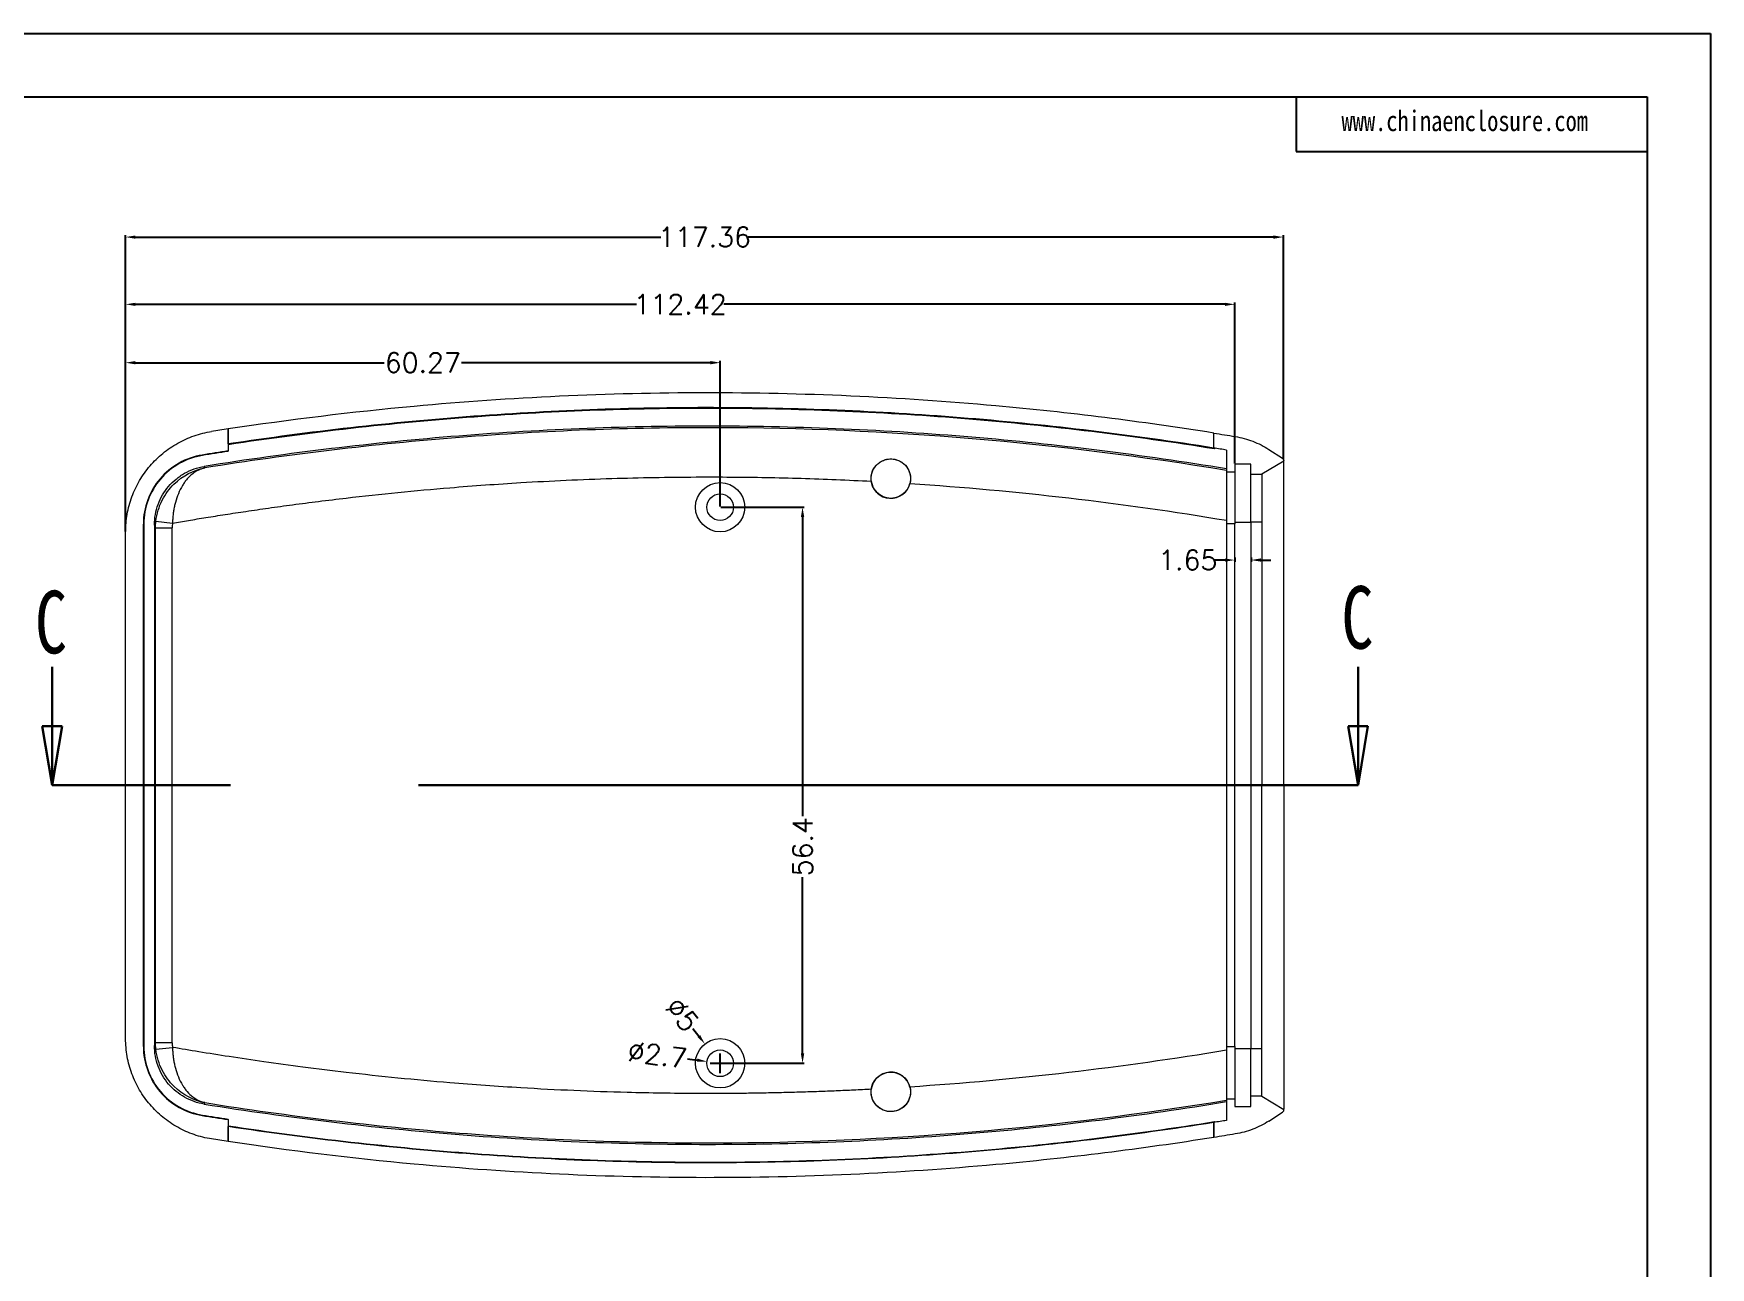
# Model space of a CAD drawing. Header units: inches. Extents: x 2883 to 4028, y 1129 to 1398.
# Drawn here: x 3093.4 to 3263.4, y 1272.6 to 1397.8 of the extents above; entities that cross this region are included whole.
import ezdxf

# ---------------------------------------------------------------- set-up
doc = ezdxf.new("R2010")
doc.units = ezdxf.units.IN
doc.header["$LTSCALE"] = 15
doc.linetypes.add('PHANTOM', pattern=[12.7, 6.35, -1.27, 1.27, -1.27, 1.27, -1.27])
doc.layers.add('文字', color=81, linetype='Continuous')
doc.styles.add('SLDTEXTSTYLE0', font='TXT', dxfattribs={"width": 0.75})
doc.styles.get("Standard").update_dxf_attribs({"font": 'txt', "bigfont": 'gbcbig.shx'})
doc.styles.add('宋体', font='', dxfattribs={"width": 0.8, "height": 3.5})
doc.styles.get('宋体').set_extended_font_data('SimSun')
doc.dimstyles.new('2.5', dxfattribs={"dimtxt": 2, "dimasz": 1, "dimexe": 0.18, "dimexo": 0.0625, "dimgap": 0.09, "dimtad": 0, "dimdsep": 46, "dimtxsty": 'Standard', "dimcen": 1, "dimclrd": 3, "dimclre": 3, "dimadec": 0, "dimazin": 2, "dimtfac": 1, "dimtofl": 0, "dimtmove": 0, "dimatfit": 3, "dimfxl": 1, "dimtolj": 1, "dimtzin": 0, "dimarcsym": 0})

# ---------------------------------------------------------------- blocks, each defined once
blk = doc.blocks.new('_CLOSED')
at = {"color": 0, "linetype": 'ByBlock', "lineweight": -2}
for p, q in [((-1, 0.166667), (0, 0)), ((-1, 0.166667), (-1, -0.166667)), ((0, 0), (-1, -0.166667)), ((0, 0), (-1, 0))]:
    blk.add_line(p, q, dxfattribs=at)
blk = doc.blocks.new('*D276')
at = {"color": 3, "lineweight": -2}
for p, q in [((3163.04, 1349.73), (3171.51, 1349.73)), ((3171.33, 1348.73), (3171.33, 1318.39)), ((3171.33, 1294.33), (3171.33, 1312.21)), ((3163.04, 1293.33), (3171.51, 1293.33))]:
    blk.add_line(p, q, dxfattribs=at)
at = {"color": 3}
for points in [[(3171.16, 1348.73), (3171.5, 1348.73), (3171.33, 1349.73)], [(3171.16, 1294.33), (3171.5, 1294.33), (3171.33, 1293.33)]]:
    blk.add_solid(points, dxfattribs=at)
at = {"layer": 'Defpoints', "color": 0}
for p in [(3162.98, 1349.73), (3162.98, 1293.33), (3171.33, 1293.33)]:
    blk.add_point(p, dxfattribs=at)
at = {"color": 0, "insert": (3171.33, 1315.3), "char_height": 2, "attachment_point": 5, "rotation": 90}
blk.add_mtext('\\A1;56.4', dxfattribs=at)
blk = doc.blocks.new('*D277')
at = {"color": 3, "lineweight": -2}
for p, q in [((3102.71, 1347.28), (3102.71, 1377.31)), ((3103.71, 1377.13), (3156.97, 1377.13)), ((3219.07, 1377.13), (3165.81, 1377.13)), ((3220.07, 1354.65), (3220.07, 1377.31))]:
    blk.add_line(p, q, dxfattribs=at)
at = {"color": 3}
for points in [[(3103.71, 1377.29), (3103.71, 1376.96), (3102.71, 1377.13)], [(3219.07, 1377.29), (3219.07, 1376.96), (3220.07, 1377.13)]]:
    blk.add_solid(points, dxfattribs=at)
at = {"layer": 'Defpoints', "color": 0}
for p in [(3102.71, 1377.13), (3220.07, 1354.59), (3102.71, 1347.22)]:
    blk.add_point(p, dxfattribs=at)
at = {"color": 0, "insert": (3161.39, 1377.13), "char_height": 2, "attachment_point": 5}
blk.add_mtext('\\A1;117.36', dxfattribs=at)
blk = doc.blocks.new('*D278')
at = {"color": 3, "lineweight": -2}
for p, q in [((3102.71, 1347.28), (3102.71, 1364.57)), ((3103.71, 1364.39), (3128.92, 1364.39)), ((3161.98, 1364.39), (3136.77, 1364.39)), ((3162.98, 1349.79), (3162.98, 1364.57))]:
    blk.add_line(p, q, dxfattribs=at)
at = {"color": 3}
for points in [[(3103.71, 1364.56), (3103.71, 1364.22), (3102.71, 1364.39)], [(3161.98, 1364.56), (3161.98, 1364.22), (3162.98, 1364.39)]]:
    blk.add_solid(points, dxfattribs=at)
at = {"layer": 'Defpoints', "color": 0}
for p in [(3102.71, 1364.39), (3162.98, 1349.73), (3102.71, 1347.22)]:
    blk.add_point(p, dxfattribs=at)
at = {"color": 0, "insert": (3132.84, 1364.39), "char_height": 2, "attachment_point": 5}
blk.add_mtext('\\A1;60.27', dxfattribs=at)
blk = doc.blocks.new('*D279')
at = {"color": 3, "lineweight": -2}
for p, q in [((3102.71, 1347.28), (3102.71, 1370.49)), ((3103.71, 1370.31), (3154.5, 1370.31)), ((3214.14, 1370.31), (3163.35, 1370.31)), ((3215.14, 1354.17), (3215.14, 1370.49))]:
    blk.add_line(p, q, dxfattribs=at)
at = {"color": 3}
for points in [[(3103.71, 1370.47), (3103.71, 1370.14), (3102.71, 1370.31)], [(3214.14, 1370.47), (3214.14, 1370.14), (3215.14, 1370.31)]]:
    blk.add_solid(points, dxfattribs=at)
at = {"layer": 'Defpoints', "color": 0}
for p in [(3102.71, 1370.31), (3215.14, 1354.11), (3102.71, 1347.22)]:
    blk.add_point(p, dxfattribs=at)
at = {"color": 0, "insert": (3158.92, 1370.31), "char_height": 2, "attachment_point": 5}
blk.add_mtext('\\A1;112.42', dxfattribs=at)
blk = doc.blocks.new('*D280')
at = {"color": 3, "lineweight": -2}
for p, q in [((3215.14, 1344.62), (3215.14, 1344.19)), ((3216.79, 1344.62), (3216.79, 1344.19)), ((3214.14, 1344.37), (3213.14, 1344.37)), ((3217.79, 1344.37), (3218.79, 1344.37))]:
    blk.add_line(p, q, dxfattribs=at)
at = {"color": 3}
for points in [[(3214.14, 1344.54), (3214.14, 1344.21), (3215.14, 1344.37)], [(3217.79, 1344.54), (3217.79, 1344.21), (3216.79, 1344.37)]]:
    blk.add_solid(points, dxfattribs=at)
at = {"layer": 'Defpoints', "color": 0}
for p in [(3215.14, 1344.68), (3216.79, 1344.68), (3215.14, 1344.37)]:
    blk.add_point(p, dxfattribs=at)
at = {"color": 0, "insert": (3210.38, 1344.37), "char_height": 2, "attachment_point": 5}
blk.add_mtext('\\A1;1.65', dxfattribs=at)
blk = doc.blocks.new('*D281')
at = {"color": 3, "lineweight": -2}
for p, q in [((3160.2, 1296.87), (3160.82, 1296.09)), ((3162.98, 1292.33), (3162.98, 1294.33)), ((3161.98, 1293.33), (3163.98, 1293.33))]:
    blk.add_line(p, q, dxfattribs=at)
at = {"color": 3}
blk.add_solid([(3160.95, 1296.19), (3160.69, 1295.98), (3161.43, 1295.3)], dxfattribs=at)
at = {"layer": 'Defpoints', "color": 0}
for p in [(3161.43, 1295.3), (3164.52, 1291.36)]:
    blk.add_point(p, dxfattribs=at)
at = {"color": 0, "insert": (3159.12, 1298.26), "char_height": 2, "attachment_point": 5, "rotation": 308.082}
blk.add_mtext('\\A1;∅5', dxfattribs=at)
blk = doc.blocks.new('*D282')
at = {"color": 3, "lineweight": -2}
for p, q in [((3159.66, 1293.78), (3160.65, 1293.65)), ((3162.98, 1292.33), (3162.98, 1294.33)), ((3161.98, 1293.33), (3163.98, 1293.33))]:
    blk.add_line(p, q, dxfattribs=at)
at = {"color": 3}
blk.add_solid([(3160.67, 1293.81), (3160.63, 1293.48), (3161.64, 1293.51)], dxfattribs=at)
at = {"layer": 'Defpoints', "color": 0}
for p in [(3161.64, 1293.51), (3164.31, 1293.15)]:
    blk.add_point(p, dxfattribs=at)
at = {"color": 0, "insert": (3156.6, 1294.2), "char_height": 2, "attachment_point": 5, "rotation": 352.2577}
blk.add_mtext('\\A1;∅2.7', dxfattribs=at)

msp = doc.modelspace()

# ---------------------------------------------------------------- linework, layer by layer
for p, q in [((2882.911, 1397.774), (3263.365, 1397.774)), ((3263.365, 1397.774), (3263.365, 1128.767)), ((2892.756, 1391.369), (3256.96, 1391.369)), ((3221.377, 1391.369), (3221.377, 1385.81)), ((3256.96, 1391.369), (3256.96, 1135.172)), ((3221.377, 1385.81), (3256.96, 1385.81))]:
    msp.add_line(p, q)
at = {"color": 7, "linetype": 'Continuous', "lineweight": 15}
for p, q in [((3113.11, 1356.146), (3113.11, 1357.665)), ((3113.11, 1357.665), (3113.11, 1356.146)), ((3213.01, 1355.733), (3213.01, 1357.254)), ((3213.01, 1355.733), (3213.01, 1357.254)), ((3110.493, 1354.978), (3110.485, 1355.026)), ((3113.11, 1356.146), (3113.11, 1355.436)), ((3113.11, 1355.386), (3113.11, 1355.436)), ((3213.01, 1355.733), (3213.083, 1355.647)), ((3213.083, 1355.721), (3213.083, 1355.647)), ((3214.31, 1355.523), (3214.31, 1353.331)), ((3218.602, 1355.585), (3219.973, 1354.701)), ((3110.683, 1353.87), (3110.736, 1353.721)), ((3214.31, 1353.331), (3215.135, 1353.331)), ((3214.31, 1353.331), (3214.31, 1348.031)), ((3216.785, 1354.106), (3215.135, 1354.106)), ((3215.135, 1354.106), (3215.135, 1353.331)), ((3215.135, 1353.331), (3215.135, 1348.031)), ((3216.785, 1353.081), (3216.785, 1354.106)), ((3220.11, 1354.412), (3217.885, 1353.081)), ((3220.11, 1354.412), (3220.11, 1354.449)), ((3216.785, 1353.081), (3217.885, 1353.081)), ((3216.785, 1348.231), (3216.785, 1353.081)), ((3104.51, 1295.049), (3104.51, 1348.013)), ((3104.51, 1348.013), (3104.559, 1348.013)), ((3104.559, 1348.013), (3104.559, 1295.049)), ((3105.777, 1348.303), (3107.466, 1348.115)), ((3215.135, 1348.031), (3214.31, 1348.031)), ((3214.31, 1348.031), (3214.31, 1295.031)), ((3215.135, 1348.231), (3216.785, 1348.231)), ((3215.135, 1295.031), (3215.135, 1348.031)), ((3217.885, 1348.231), (3216.785, 1348.231)), ((3216.785, 1348.231), (3216.785, 1294.831)), ((3102.71, 1295.847), (3102.71, 1347.215)), ((3105.74, 1347.639), (3105.635, 1347.943)), ((3105.635, 1347.943), (3105.635, 1295.119)), ((3105.74, 1295.423), (3105.74, 1347.639)), ((3105.74, 1347.639), (3107.439, 1347.639)), ((3107.439, 1295.423), (3107.439, 1347.639)), ((3217.885, 1321.531), (3220.11, 1321.531)), ((3105.635, 1295.119), (3105.74, 1295.423)), ((3107.439, 1295.423), (3105.74, 1295.423)), ((3104.559, 1295.049), (3104.51, 1295.049)), ((3105.777, 1294.759), (3107.466, 1294.947)), ((3214.31, 1295.031), (3215.135, 1295.031)), ((3214.31, 1295.031), (3214.31, 1289.731)), ((3215.135, 1295.031), (3215.135, 1289.731)), ((3215.135, 1294.831), (3216.785, 1294.831)), ((3216.785, 1294.831), (3217.885, 1294.831)), ((3216.785, 1289.981), (3216.785, 1294.831)), ((3110.736, 1289.341), (3110.683, 1289.192)), ((3214.31, 1289.731), (3214.31, 1287.539)), ((3214.31, 1289.731), (3215.135, 1289.731)), ((3215.135, 1289.731), (3215.135, 1288.956)), ((3215.135, 1288.956), (3216.785, 1288.956)), ((3216.785, 1288.956), (3216.785, 1289.981)), ((3217.885, 1289.981), (3216.785, 1289.981)), ((3217.885, 1289.981), (3220.11, 1288.65)), ((3220.11, 1288.613), (3220.11, 1288.65)), ((3110.493, 1288.084), (3110.485, 1288.036)), ((3113.11, 1287.626), (3113.11, 1287.676)), ((3113.11, 1287.626), (3113.11, 1286.916)), ((3113.11, 1285.397), (3113.11, 1286.916)), ((3113.11, 1286.916), (3113.11, 1285.397)), ((3213.083, 1287.415), (3213.01, 1287.329)), ((3213.01, 1287.329), (3213.01, 1285.808)), ((3213.01, 1285.808), (3213.01, 1287.329)), ((3213.083, 1287.415), (3213.083, 1287.341)), ((3218.602, 1287.477), (3219.973, 1288.361))]:
    msp.add_line(p, q, dxfattribs=at)
at = {"color": 7, "linetype": 'Continuous', "lineweight": 30}
for p, q in [((3095.268, 1333.531), (3095.268, 1321.531)), ((3227.642, 1333.531), (3227.642, 1321.531))]:
    msp.add_line(p, q, dxfattribs=at)
at = {"color": 1, "linetype": 'PHANTOM', "lineweight": 30}
msp.add_line((3227.642, 1321.531), (3095.268, 1321.531), dxfattribs=at)
at = {"color": 7, "linetype": 'Continuous', "lineweight": 15}
for centre, radius in [((3180.278, 1352.631), 2), ((3162.977, 1349.731), 2.5), ((3162.977, 1349.731), 1.35), ((3162.977, 1293.331), 2.5), ((3162.977, 1293.331), 1.35), ((3180.278, 1290.431), 2)]:
    msp.add_circle(centre, radius, dxfattribs=at)
for centre, start, end in [((3180.278, 1352.631), 187.5568, 345.69078), ((3180.278, 1290.431), 14.30922, 172.4432)]:
    msp.add_arc(centre, 2, start, end, dxfattribs=at)
for points, knots in [([(3213.01, 1357.254), (3205.665, 1358.422), (3198.297, 1359.343), (3186.02, 1360.454), (3181.123, 1360.785), (3171.309, 1361.226), (3166.391, 1361.335), (3151.611, 1361.323), (3141.777, 1360.863), (3125.655, 1359.375), (3119.371, 1358.609), (3113.11, 1357.665)], [0.09727704, 0.09727704, 0.09727704, 0.09727704, 0.28260282, 0.28260282, 0.40515184, 0.40515184, 0.52770086, 0.52770086, 0.7727989, 0.7727989, 0.93042382, 0.93042382, 0.93042382, 0.93042382]), ([(3213.01, 1355.733), (3208.88, 1356.393), (3204.737, 1356.975), (3196.439, 1357.979), (3192.282, 1358.402), (3183.953, 1359.087), (3179.781, 1359.349), (3171.425, 1359.71), (3167.248, 1359.809), (3158.893, 1359.844), (3154.716, 1359.779), (3146.363, 1359.487), (3142.185, 1359.259), (3129.682, 1358.335), (3121.38, 1357.399), (3113.11, 1356.146)], [0, 0, 0, 0, 0.125, 0.125, 0.25, 0.25, 0.375, 0.375, 0.5, 0.5, 0.625, 0.625, 0.75, 0.75, 1, 1, 1, 1]), ([(3213.083, 1355.647), (3208.951, 1356.308), (3204.805, 1356.892), (3196.5, 1357.899), (3192.34, 1358.323), (3184.006, 1359.01), (3179.83, 1359.273), (3171.469, 1359.635), (3167.288, 1359.735), (3158.927, 1359.771), (3154.747, 1359.706), (3146.388, 1359.414), (3142.206, 1359.187), (3129.695, 1358.263), (3121.386, 1357.326), (3113.11, 1356.072)], [0, 0, 0, 0, 0.125, 0.125, 0.25, 0.25, 0.375, 0.375, 0.5, 0.5, 0.625, 0.625, 0.75, 0.75, 1, 1, 1, 1]), ([(3102.71, 1347.215), (3102.71, 1347.829), (3102.764, 1348.434), (3102.924, 1349.327), (3102.99, 1349.623), (3103.149, 1350.21), (3103.242, 1350.502), (3103.56, 1351.364), (3103.82, 1351.911), (3104.279, 1352.695), (3104.443, 1352.95), (3104.796, 1353.446), (3104.986, 1353.689), (3105.581, 1354.385), (3106.014, 1354.809), (3106.716, 1355.385), (3106.959, 1355.567), (3107.463, 1355.911), (3107.725, 1356.073), (3108.523, 1356.519), (3109.076, 1356.767), (3110.221, 1357.163), (3110.818, 1357.312), (3111.425, 1357.407)], [0, 0, 0, 0, 0.125, 0.125, 0.1875, 0.1875, 0.25, 0.25, 0.375, 0.375, 0.4375, 0.4375, 0.5, 0.5, 0.625, 0.625, 0.6875, 0.6875, 0.75, 0.75, 0.875, 0.875, 1, 1, 1, 1]), ([(3214.31, 1353.622), (3210.027, 1354.327), (3205.731, 1354.949), (3197.121, 1356.02), (3192.807, 1356.469), (3184.159, 1357.194), (3179.826, 1357.47), (3171.164, 1357.843), (3166.832, 1357.942), (3158.164, 1357.963), (3153.829, 1357.884), (3145.157, 1357.55), (3140.825, 1357.295), (3127.862, 1356.27), (3119.255, 1355.241), (3110.683, 1353.87)], [0, 0, 0, 0, 0.125, 0.125, 0.25, 0.25, 0.375, 0.375, 0.5, 0.5, 0.625, 0.625, 0.75, 0.75, 1, 1, 1, 1]), ([(3214.31, 1353.464), (3197.206, 1356.283), (3179.884, 1357.753), (3153.858, 1357.819), (3145.186, 1357.484), (3127.905, 1356.118), (3119.294, 1355.088), (3110.736, 1353.721)], [0, 0, 0, 0, 0.5, 0.5, 0.75, 0.75, 1, 1, 1, 1]), ([(3215.2, 1356.898), (3215.805, 1356.798), (3216.399, 1356.636), (3217.542, 1356.194), (3218.086, 1355.917), (3218.602, 1355.585)], [0, 0, 0, 0, 0.5, 0.5, 1, 1, 1, 1]), ([(3110.485, 1355.026), (3108.818, 1354.76), (3107.298, 1353.904), (3106.204, 1352.62), (3105.111, 1351.335), (3104.51, 1349.702), (3104.51, 1348.013)], [0, 0, 0, 0, 0.5, 0.5, 0.5, 1, 1, 1, 1]), ([(3110.493, 1354.978), (3108.837, 1354.713), (3107.327, 1353.864), (3106.242, 1352.588), (3105.156, 1351.313), (3104.559, 1349.69), (3104.559, 1348.013)], [0, 0, 0, 0, 0.5, 0.5, 0.5, 1, 1, 1, 1]), ([(3105.635, 1347.943), (3105.635, 1348.299), (3105.666, 1348.65), (3105.789, 1349.342), (3105.881, 1349.684), (3106.126, 1350.351), (3106.277, 1350.669), (3106.631, 1351.276), (3106.837, 1351.566), (3107.297, 1352.106), (3107.547, 1352.353), (3107.954, 1352.688), (3108.095, 1352.794), (3108.387, 1352.995), (3108.539, 1353.089), (3109.001, 1353.349), (3109.322, 1353.494), (3109.986, 1353.726), (3110.332, 1353.813), (3110.683, 1353.87)], [0, 0, 0, 0, 0.125, 0.125, 0.25, 0.25, 0.375, 0.375, 0.5, 0.5, 0.625, 0.625, 0.6875, 0.6875, 0.75, 0.75, 0.875, 0.875, 1, 1, 1, 1]), ([(3105.777, 1348.303), (3105.862, 1349.067), (3106.094, 1349.801), (3106.74, 1351.07), (3107.152, 1351.613), (3108.514, 1352.957), (3109.607, 1353.502), (3110.736, 1353.721)], [0, 0, 0, 0, 0.25, 0.25, 0.5, 0.5, 1, 1, 1, 1]), ([(3110.736, 1353.721), (3110.688, 1353.709), (3110.59, 1353.685), (3110.437, 1353.636), (3110.274, 1353.574), (3110.11, 1353.5), (3109.848, 1353.364), (3109.455, 1353.101), (3109.04, 1352.708), (3108.705, 1352.289), (3108.387, 1351.814), (3108.052, 1351.15), (3107.798, 1350.398), (3107.654, 1349.801), (3107.575, 1349.373), (3107.517, 1348.948), (3107.479, 1348.529), (3107.47, 1348.252), (3107.466, 1348.115)], [0, 0, 0, 0, 0.0276729, 0.0577194, 0.0901863, 0.1251179, 0.1579926, 0.2507476, 0.3759452, 0.4413352, 0.5003518, 0.6305976, 0.7498696, 0.8030254, 0.8546721, 0.9047447, 0.9531959, 1, 1, 1, 1]), ([(3178.295, 1352.368), (3178.275, 1352.518), (3178.273, 1352.666), (3178.3, 1352.962), (3178.33, 1353.109), (3178.421, 1353.388), (3178.482, 1353.523), (3178.63, 1353.774), (3178.716, 1353.889), (3178.913, 1354.1), (3179.024, 1354.196), (3179.261, 1354.359), (3179.389, 1354.428), (3179.661, 1354.539), (3179.802, 1354.579), (3180.093, 1354.628), (3180.245, 1354.636), (3180.542, 1354.619), (3180.69, 1354.594), (3180.977, 1354.511), (3181.113, 1354.454), (3181.498, 1354.242), (3181.72, 1354.046), (3181.976, 1353.697), (3182.048, 1353.573), (3182.166, 1353.307), (3182.211, 1353.166), (3182.268, 1352.879), (3182.281, 1352.73), (3182.273, 1352.431), (3182.253, 1352.283), (3182.216, 1352.137)], [0, 0, 0, 0, 0.0625, 0.0625, 0.125, 0.125, 0.1875, 0.1875, 0.25, 0.25, 0.3125, 0.3125, 0.375, 0.375, 0.4375, 0.4375, 0.5, 0.5, 0.5625, 0.5625, 0.625, 0.625, 0.75, 0.75, 0.8125, 0.8125, 0.875, 0.875, 0.9375, 0.9375, 1, 1, 1, 1]), ([(3220.11, 1321.531), (3220.11, 1323.855), (3220.11, 1330.497), (3220.11, 1338.218), (3220.11, 1344.156), (3220.11, 1346.046), (3220.11, 1347.125), (3220.11, 1347.862), (3220.11, 1348.518), (3220.11, 1349.096), (3220.11, 1349.668), (3220.11, 1350.22), (3220.11, 1350.747), (3220.11, 1351.249), (3220.11, 1351.727), (3220.11, 1352.171), (3220.11, 1352.578), (3220.11, 1352.945), (3220.11, 1353.275), (3220.11, 1353.558), (3220.11, 1353.791), (3220.11, 1353.976), (3220.11, 1354.115), (3220.11, 1354.222), (3220.11, 1354.251), (3220.11, 1354.311), (3220.11, 1354.345), (3220.11, 1354.363)], [0, 0, 0, 0, 0.179029, 0.511757, 0.5949389, 0.63653, 0.6573257, 0.6781537, 0.6932345, 0.7084179, 0.7239238, 0.7395414, 0.7546218, 0.769805, 0.7853148, 0.8009387, 0.8160648, 0.8312985, 0.8468734, 0.862567, 0.8774639, 0.8924667, 0.9078042, 0.9232572, 0.9484668, 0.9736857, 1, 1, 1, 1]), ([(3107.466, 1348.115), (3108.001, 1348.207), (3109.128, 1348.4), (3110.903, 1348.692), (3112.848, 1349.001), (3114.961, 1349.322), (3117.245, 1349.654), (3119.699, 1349.992), (3122.324, 1350.332), (3127.631, 1350.973), (3134.464, 1351.655), (3143.444, 1352.299), (3151.762, 1352.681), (3158.871, 1352.807), (3164.088, 1352.799), (3167.642, 1352.753), (3171.195, 1352.667), (3174.746, 1352.543), (3177.112, 1352.426), (3178.295, 1352.368)], [0, 0, 0, 0, 0.0229194, 0.0482233, 0.0759116, 0.1059836, 0.1384393, 0.1732783, 0.2105005, 0.250106, 0.3988292, 0.500136, 0.6299411, 0.750093, 0.80009, 0.8500778, 0.9000578, 0.9500314, 1, 1, 1, 1]), ([(3217.885, 1353.081), (3217.886, 1353.081), (3217.885, 1353.05), (3217.885, 1352.927), (3217.885, 1352.835), (3217.885, 1352.591), (3217.885, 1352.442), (3217.885, 1352.091), (3217.885, 1351.887), (3217.885, 1351.439), (3217.885, 1351.195), (3217.885, 1350.667), (3217.885, 1350.383), (3217.885, 1349.799), (3217.885, 1349.497), (3217.885, 1348.869), (3217.886, 1348.551), (3217.885, 1348.231)], [0, 0, 0, 0, 0.125, 0.125, 0.25, 0.25, 0.375, 0.375, 0.5, 0.5, 0.625, 0.625, 0.75, 0.75, 0.875, 0.875, 1, 1, 1, 1]), ([(3217.885, 1348.231), (3217.883, 1347.119), (3217.885, 1346.006), (3217.885, 1343.781), (3217.885, 1340.444), (3217.885, 1332.656), (3217.885, 1325.981), (3217.885, 1321.531)], [0, 0, 0, 0, 0.125, 0.125, 0.25, 0.5, 1, 1, 1, 1]), ([(3217.885, 1294.831), (3217.883, 1295.944), (3217.885, 1297.056), (3217.885, 1299.281), (3217.885, 1302.619), (3217.885, 1310.406), (3217.885, 1317.081), (3217.885, 1321.531)], [0, 0, 0, 0, 0.125, 0.125, 0.25, 0.5, 1, 1, 1, 1]), ([(3220.11, 1321.531), (3220.11, 1319.207), (3220.11, 1312.565), (3220.11, 1304.845), (3220.11, 1298.904), (3220.11, 1296.747), (3220.11, 1295.27), (3220.11, 1293.952), (3220.11, 1292.835), (3220.11, 1291.793), (3220.11, 1290.875), (3220.11, 1290.092), (3220.11, 1289.485), (3220.11, 1289.057), (3220.11, 1288.795), (3220.11, 1288.777), (3220.11, 1288.719), (3220.11, 1288.699)], [0, 0, 0, 0, 0.179067, 0.5118655, 0.5950651, 0.6367333, 0.6783051, 0.7085504, 0.7396526, 0.7698969, 0.8010086, 0.831348, 0.8625934, 0.8924731, 0.9232414, 0.9736801, 1, 1, 1, 1]), ([(3111.425, 1285.656), (3110.818, 1285.75), (3110.229, 1285.897), (3109.371, 1286.193), (3109.089, 1286.304), (3108.534, 1286.552), (3108.26, 1286.69), (3107.458, 1287.138), (3106.957, 1287.48), (3106.255, 1288.055), (3106.029, 1288.257), (3105.594, 1288.683), (3105.383, 1288.908), (3104.788, 1289.604), (3104.437, 1290.098), (3103.977, 1290.882), (3103.835, 1291.15), (3103.574, 1291.701), (3103.454, 1291.985), (3103.138, 1292.843), (3102.979, 1293.427), (3102.765, 1294.62), (3102.71, 1295.233), (3102.71, 1295.847)], [0, 0, 0, 0, 0.125, 0.125, 0.1875, 0.1875, 0.25, 0.25, 0.375, 0.375, 0.4375, 0.4375, 0.5, 0.5, 0.625, 0.625, 0.6875, 0.6875, 0.75, 0.75, 0.875, 0.875, 1, 1, 1, 1]), ([(3104.51, 1295.049), (3104.51, 1293.361), (3105.111, 1291.727), (3106.204, 1290.442), (3107.298, 1289.158), (3108.818, 1288.303), (3110.485, 1288.036)], [0, 0, 0, 0, 0.5, 0.5, 0.5, 1, 1, 1, 1]), ([(3104.559, 1295.049), (3104.559, 1293.372), (3105.156, 1291.75), (3106.242, 1290.474), (3107.327, 1289.199), (3108.837, 1288.349), (3110.493, 1288.084)], [0, 0, 0, 0, 0.5, 0.5, 0.5, 1, 1, 1, 1]), ([(3110.683, 1289.192), (3110.332, 1289.249), (3109.99, 1289.335), (3109.327, 1289.566), (3109.003, 1289.712), (3108.384, 1290.06), (3108.094, 1290.259), (3107.551, 1290.706), (3107.297, 1290.955), (3106.837, 1291.495), (3106.634, 1291.782), (3106.279, 1292.389), (3106.126, 1292.712), (3105.882, 1293.376), (3105.79, 1293.715), (3105.666, 1294.408), (3105.635, 1294.763), (3105.635, 1295.119)], [0, 0, 0, 0, 0.125, 0.125, 0.25, 0.25, 0.375, 0.375, 0.5, 0.5, 0.625, 0.625, 0.75, 0.75, 0.875, 0.875, 1, 1, 1, 1]), ([(3110.736, 1289.341), (3109.607, 1289.56), (3108.514, 1290.105), (3107.152, 1291.449), (3106.74, 1291.993), (3106.094, 1293.261), (3105.862, 1293.995), (3105.777, 1294.759)], [0, 0, 0, 0, 0.5, 0.5, 0.75, 0.75, 1, 1, 1, 1]), ([(3107.466, 1294.947), (3107.468, 1294.879), (3107.471, 1294.743), (3107.482, 1294.537), (3107.498, 1294.329), (3107.519, 1294.119), (3107.545, 1293.907), (3107.577, 1293.694), (3107.614, 1293.48), (3107.656, 1293.266), (3107.704, 1293.053), (3107.82, 1292.599), (3108.052, 1291.912), (3108.387, 1291.249), (3108.705, 1290.774), (3109.04, 1290.354), (3109.455, 1289.961), (3109.848, 1289.698), (3110.162, 1289.535), (3110.424, 1289.424), (3110.637, 1289.368), (3110.736, 1289.341)], [0, 0, 0, 0, 0.0231997, 0.0468127, 0.0708381, 0.0952734, 0.1201146, 0.1453565, 0.1709924, 0.1970147, 0.2234147, 0.2501829, 0.3694445, 0.4996898, 0.5586985, 0.624091, 0.7492832, 0.8420431, 0.8749073, 0.9422889, 1, 1, 1, 1]), ([(3178.295, 1290.694), (3177.704, 1290.664), (3176.521, 1290.604), (3174.746, 1290.526), (3172.971, 1290.457), (3171.195, 1290.399), (3169.419, 1290.351), (3167.642, 1290.313), (3165.865, 1290.285), (3164.088, 1290.267), (3162.311, 1290.26), (3158.8, 1290.266), (3152.283, 1290.365), (3143.964, 1290.726), (3134.464, 1291.407), (3127.098, 1292.142), (3120.815, 1292.918), (3116.861, 1293.458), (3113.343, 1293.982), (3110.259, 1294.471), (3108.349, 1294.796), (3107.466, 1294.947)], [0, 0, 0, 0, 0.0249844, 0.0499699, 0.0749565, 0.0999444, 0.1249338, 0.1499248, 0.1749177, 0.1999125, 0.2249095, 0.2499088, 0.3480584, 0.4998647, 0.6011707, 0.7498948, 0.8121192, 0.8682427, 0.9182648, 0.9621844, 1, 1, 1, 1]), ([(3217.885, 1289.981), (3217.886, 1289.981), (3217.885, 1290.013), (3217.885, 1290.135), (3217.885, 1290.227), (3217.885, 1290.471), (3217.885, 1290.62), (3217.885, 1290.971), (3217.885, 1291.175), (3217.885, 1291.623), (3217.885, 1291.867), (3217.885, 1292.395), (3217.885, 1292.679), (3217.885, 1293.263), (3217.885, 1293.565), (3217.885, 1294.193), (3217.886, 1294.511), (3217.885, 1294.831)], [0, 0, 0, 0, 0.125, 0.125, 0.25, 0.25, 0.375, 0.375, 0.5, 0.5, 0.625, 0.625, 0.75, 0.75, 0.875, 0.875, 1, 1, 1, 1]), ([(3182.216, 1290.925), (3182.253, 1290.779), (3182.273, 1290.632), (3182.281, 1290.335), (3182.268, 1290.185), (3182.211, 1289.897), (3182.166, 1289.757), (3182.049, 1289.49), (3181.976, 1289.365), (3181.806, 1289.133), (3181.707, 1289.025), (3181.491, 1288.835), (3181.372, 1288.751), (3181.115, 1288.609), (3180.979, 1288.552), (3180.696, 1288.47), (3180.546, 1288.444), (3180.249, 1288.426), (3180.1, 1288.434), (3179.805, 1288.482), (3179.663, 1288.522), (3179.255, 1288.687), (3179.012, 1288.856), (3178.717, 1289.172), (3178.631, 1289.288), (3178.482, 1289.538), (3178.421, 1289.673), (3178.331, 1289.951), (3178.3, 1290.097), (3178.273, 1290.395), (3178.275, 1290.545), (3178.295, 1290.694)], [0, 0, 0, 0, 0.0625, 0.0625, 0.125, 0.125, 0.1875, 0.1875, 0.25, 0.25, 0.3125, 0.3125, 0.375, 0.375, 0.4375, 0.4375, 0.5, 0.5, 0.5625, 0.5625, 0.625, 0.625, 0.75, 0.75, 0.8125, 0.8125, 0.875, 0.875, 0.9375, 0.9375, 1, 1, 1, 1]), ([(3110.683, 1289.192), (3114.969, 1288.507), (3119.269, 1287.906), (3127.884, 1286.877), (3132.2, 1286.448), (3140.851, 1285.765), (3145.185, 1285.51), (3153.849, 1285.178), (3158.182, 1285.099), (3166.85, 1285.121), (3171.184, 1285.219), (3179.855, 1285.594), (3184.185, 1285.87), (3197.143, 1286.957), (3205.745, 1288.029), (3214.31, 1289.44)], [0, 0, 0, 0, 0.125, 0.125, 0.25, 0.25, 0.375, 0.375, 0.5, 0.5, 0.625, 0.625, 0.75, 0.75, 1, 1, 1, 1]), ([(3110.736, 1289.341), (3119.294, 1287.974), (3127.905, 1286.944), (3145.186, 1285.578), (3153.858, 1285.243), (3179.884, 1285.309), (3197.206, 1286.779), (3214.31, 1289.598)], [0, 0, 0, 0, 0.25, 0.25, 0.5, 0.5, 1, 1, 1, 1]), ([(3113.11, 1286.99), (3117.248, 1286.363), (3121.399, 1285.815), (3129.712, 1284.879), (3133.875, 1284.491), (3142.215, 1283.875), (3146.393, 1283.647), (3154.757, 1283.356), (3158.939, 1283.291), (3167.299, 1283.328), (3171.479, 1283.427), (3179.836, 1283.79), (3184.015, 1284.053), (3196.518, 1285.084), (3204.818, 1286.093), (3213.083, 1287.415)], [0, 0, 0, 0, 0.125, 0.125, 0.25, 0.25, 0.375, 0.375, 0.5, 0.5, 0.625, 0.625, 0.75, 0.75, 1, 1, 1, 1]), ([(3213.01, 1287.329), (3208.88, 1286.669), (3204.737, 1286.087), (3196.439, 1285.083), (3192.282, 1284.66), (3183.953, 1283.975), (3179.781, 1283.713), (3171.425, 1283.352), (3167.248, 1283.253), (3158.893, 1283.219), (3154.716, 1283.283), (3146.363, 1283.576), (3142.185, 1283.803), (3129.682, 1284.727), (3121.38, 1285.663), (3113.11, 1286.916)], [0, 0, 0, 0, 0.125, 0.125, 0.25, 0.25, 0.375, 0.375, 0.5, 0.5, 0.625, 0.625, 0.75, 0.75, 1, 1, 1, 1]), ([(3218.602, 1287.477), (3218.086, 1287.145), (3217.538, 1286.866), (3216.394, 1286.425), (3215.805, 1286.264), (3215.2, 1286.164)], [0, 0, 0, 0, 0.5, 0.5, 1, 1, 1, 1]), ([(3213.01, 1285.808), (3205.665, 1284.64), (3198.297, 1283.719), (3186.02, 1282.609), (3181.123, 1282.277), (3171.309, 1281.836), (3166.391, 1281.727), (3151.611, 1281.739), (3141.777, 1282.199), (3125.655, 1283.687), (3119.371, 1284.453), (3113.11, 1285.397)], [0.09727704, 0.09727704, 0.09727704, 0.09727704, 0.28260282, 0.28260282, 0.40515184, 0.40515184, 0.52770086, 0.52770086, 0.7727989, 0.7727989, 0.93042382, 0.93042382, 0.93042382, 0.93042382])]:
    msp.add_open_spline(points, degree=3, knots=knots, dxfattribs=at)
for points in [[(3113.11, 1357.665), (3112.548, 1357.58), (3111.986, 1357.494), (3111.425, 1357.407)], [(3213.01, 1357.254), (3213.74, 1357.138), (3214.471, 1357.019), (3215.2, 1356.898)], [(3113.11, 1355.436), (3112.235, 1355.303), (3111.359, 1355.166), (3110.485, 1355.026)], [(3113.11, 1355.386), (3112.237, 1355.254), (3111.365, 1355.118), (3110.493, 1354.978)], [(3214.31, 1355.523), (3213.877, 1355.594), (3213.444, 1355.664), (3213.01, 1355.733)], [(3219.973, 1354.701), (3220.057, 1354.647), (3220.11, 1354.55), (3220.11, 1354.449)], [(3182.216, 1352.137), (3192.967, 1351.434), (3203.68, 1350.183), (3214.31, 1348.403)], [(3105.74, 1347.639), (3105.74, 1347.861), (3105.752, 1348.083), (3105.777, 1348.303)], [(3107.466, 1348.115), (3107.448, 1347.957), (3107.439, 1347.799), (3107.439, 1347.639)], [(3105.777, 1294.759), (3105.752, 1294.98), (3105.74, 1295.201), (3105.74, 1295.423)], [(3107.439, 1295.423), (3107.439, 1295.264), (3107.448, 1295.105), (3107.466, 1294.947)], [(3214.31, 1294.659), (3203.68, 1292.879), (3192.967, 1291.628), (3182.216, 1290.925)], [(3220.11, 1288.613), (3220.11, 1288.513), (3220.057, 1288.415), (3219.973, 1288.361)], [(3110.485, 1288.036), (3111.359, 1287.896), (3112.235, 1287.759), (3113.11, 1287.626)], [(3110.493, 1288.084), (3111.365, 1287.945), (3112.237, 1287.809), (3113.11, 1287.676)], [(3214.31, 1287.539), (3213.877, 1287.468), (3213.444, 1287.398), (3213.01, 1287.329)], [(3113.11, 1285.397), (3112.548, 1285.482), (3111.986, 1285.568), (3111.425, 1285.656)], [(3215.2, 1286.164), (3214.471, 1286.043), (3213.74, 1285.924), (3213.01, 1285.808)]]:
    msp.add_open_spline(points, degree=3, dxfattribs=at)

# ---------------------------------------------------------------- block references
at = {"color": 7, "linetype": 'Continuous', "lineweight": 30, "xscale": 6, "yscale": 6, "rotation": 270}
for p in [(3095.268, 1321.531), (3227.642, 1321.531)]:
    msp.add_blockref('_CLOSED', p, dxfattribs=at)

# ---------------------------------------------------------------- texts
at = {"color": 7, "linetype": 'Continuous', "char_height": 6.35, "attachment_point": 1, "style": 'SLDTEXTSTYLE0'}
for insert in [(3093.525, 1341.259), (3225.953, 1341.732)]:
    msp.add_mtext('C', dxfattribs=dict(at, insert=insert))
at = {"layer": '文字', "color": 0, "insert": (3225.961, 1389.961), "char_height": 2.08753, "width": 36.67598, "attachment_point": 1, "style": '宋体'}
msp.add_mtext('www.chinaenclosure.com', dxfattribs=at)

# ---------------------------------------------------------------- dimensions: what is measured, and where the dimension line sits
for base, p1, p2, picture, middle in [((3102.71, 1377.125), (3220.073, 1354.592), (3102.71, 1347.215), '*D277', (3161.392, 1377.125)), ((3102.7102, 1370.3061), (3215.1351, 1354.1061), (3102.7102, 1347.2151), '*D279', (3158.9227, 1370.3061)), ((3102.71, 1364.391), (3162.977, 1349.731), (3102.71, 1347.215), '*D278', (3132.843, 1364.391)), ((3215.135, 1344.373), (3216.785, 1344.685), (3215.135, 1344.685), '*D280', (3210.378, 1344.373))]:
    dim = msp.add_linear_dim(base=base, p1=p1, p2=p2, dimstyle='2.5')
    dim.commit()
    dim.dimension.update_dxf_attribs({"geometry": picture, "text_midpoint": middle})
dim = msp.add_linear_dim(base=(3171.329, 1293.331), p1=(3162.977, 1349.731), p2=(3162.977, 1293.331), angle=90, dimstyle='2.5')
dim.commit()
dim.dimension.update_dxf_attribs({"geometry": '*D276', "text_midpoint": (3171.329, 1315.298), "dimtype": 160})
for p1, p2, picture, middle in [((3164.519, 1291.363), (3161.435, 1295.299), '*D281', (3159.118, 1298.256)), ((3164.314, 1293.149), (3161.639, 1293.513), '*D282', (3156.595, 1294.199))]:
    dim = msp.add_diameter_dim_2p(p1=p1, p2=p2, dimstyle='2.5')
    dim.commit()
    dim.dimension.update_dxf_attribs({"geometry": picture, "text_midpoint": middle})

doc.saveas('drawing.dxf')
